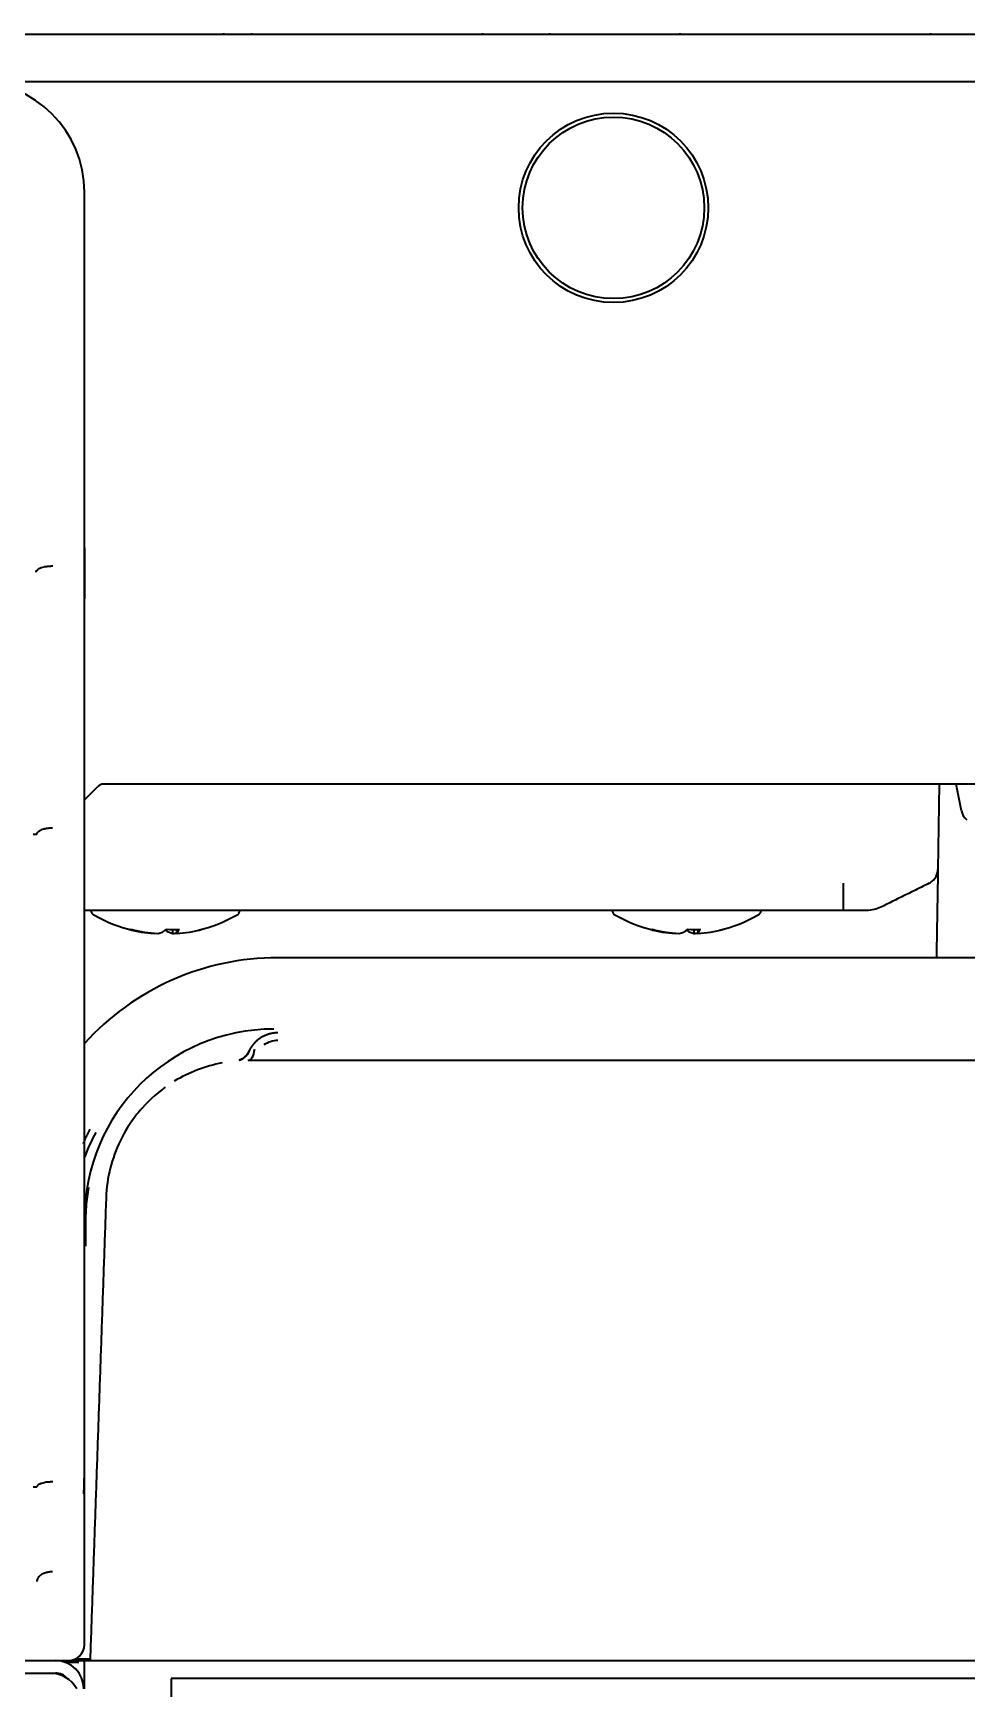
# Model space of a CAD drawing. Extents: x -760 to 4209, y 5795 to 10328.
# Drawn here: x 1907.3 to 1966.4, y 10156.6 to 10261.5 of the extents above; entities that cross this region are included whole.
import ezdxf

# ---------------------------------------------------------------- set-up
doc = ezdxf.new("R2010")
doc.units = 0
doc.header["$LTSCALE"] = 5
doc.layers.add('1', color=7, linetype='CONTINUOUS', true_color=0xffffff)
doc.layers.add('4', color=7, linetype='CONTINUOUS', true_color=0xffffff)

msp = doc.modelspace()

# ---------------------------------------------------------------- linework, layer by layer
at = {"layer": '1', "color": 7, "linetype": 'Continuous', "lineweight": 35}
for p, q in [((1860.45, 10261.42), (1907.38, 10261.42)), ((1914.64, 10261.42), (1921.96, 10261.42)), ((1919.36, 10261.49), (1919.36, 10261.42)), ((1921.14, 10261.49), (1921.14, 10261.42)), ((1925.99, 10261.42), (1959.29, 10261.42)), ((1935.75, 10261.49), (1935.75, 10261.42)), ((1940.02, 10261.42), (1940.02, 10261.49)), ((1948.28, 10261.42), (1948.28, 10261.49)), ((1963.32, 10261.42), (1970.64, 10261.42)), ((1964.14, 10261.42), (1964.14, 10261.49)), ((1903.56, 10258.42), (2032.23, 10258.42)), ((1910.55, 10228.88), (1910.55, 10251.42)), ((1907.43, 10227.42), (1907.55, 10227.42)), ((1907.43, 10227.42), (1907.43, 10227.42)), ((1910.55, 10211.77), (1910.55, 10225.66)), ((1910.7, 10213.07), (1911.41, 10213.78)), ((2047.64, 10213.92), (1911.76, 10213.92)), ((1964.68, 10213.92), (1964.59, 10208.52)), ((1966.08, 10212.24), (1965.75, 10213.92)), ((1907.54, 10210.74), (1907.31, 10210.74)), ((1910.55, 10173.31), (1910.55, 10208.55)), ((1958.59, 10205.92), (1910.56, 10205.92)), ((1914.97, 10204.48), (1914.97, 10204.46)), ((1916.14, 10204.72), (1916.14, 10204.46)), ((1916.39, 10204.72), (1916.39, 10204.46)), ((1947.97, 10204.48), (1947.97, 10204.46)), ((1949.14, 10204.72), (1949.14, 10204.46)), ((1949.39, 10204.72), (1949.39, 10204.46)), ((1907.31, 10169.42), (1907.55, 10169.42)), ((1910.55, 10167.25), (1910.55, 10168.98)), ((1910.55, 10159.42), (1910.55, 10162.92)), ((1853.03, 10158.42), (1908.72, 10158.42)), ((1908.72, 10158.42), (1909.56, 10158.42)), ((1909.31, 10158.32), (1910.21, 10158.32)), ((1910.55, 10158.42), (2649.55, 10158.42)), ((1910.55, 10156.62), (1910.55, 10158.42)), ((1853.03, 10157.62), (1908.35, 10157.62)), ((1853.03, 10157.62), (1908.72, 10157.62)), ((1910.45, 10157.13), (1910.55, 10157.13)), ((1916.05, 10157.29), (1916.05, 10157.08)), ((2643.55, 10157.29), (1916.05, 10157.29)), ((1916.05, 10157.08), (1916.05, 10153.54))]:
    msp.add_line(p, q, dxfattribs=at)
for radius in [6, 5.75]:
    msp.add_circle((1944.05, 10250.42), radius, dxfattribs=at)
for centre, radius, start, end in [((1911.76, 10213.42), 0.5, 90, 135), ((1910.35, 10213.42), 0.5, 294.4695, 315), ((1967.06, 10212.43), 1, 191, 230.5), ((1911.43, 10206.05), 0.5, 194.6023, 240.3206), ((1915.68, 10213.51), 9.08, 240.3206, 256.7388), ((1915.68, 10213.51), 9.08, 283.2612, 299.6794), ((1919.93, 10206.05), 0.5, 299.6794, 345.3977), ((1944.43, 10206.05), 0.5, 194.6023, 240.3206), ((1948.68, 10213.51), 9.08, 240.3206, 256.7388), ((1948.68, 10213.51), 9.08, 283.2612, 299.6794), ((1952.93, 10206.05), 0.5, 299.6794, 345.3977), ((1908.72, 10156.62), 1.8, 0.001, 90), ((1908.35, 10155.62), 2, 30.067, 90), ((1908.72, 10156.62), 1, 40.9654, 90)]:
    msp.add_arc(centre, radius, start, end, dxfattribs=at)
for centre, major_axis, ratio, start_param, end_param in [((1903.55, 10251.42), (-4.95, -4.95), 0.999695, 2.356347, 3.926839), ((1915.47, 10213.51), (0, -9.06), 0.947542, 6.033606, 6.225112), ((1913.43, 10213.51), (0, -8.79), 0.206731, 6.237649, 6.328721), ((1915.74, 10213.51), (0, 9.06), 0.995851, 2.892014, 3.083519), ((1915.05, 10213.51), (0, -9.06), 0.319632, 0.058074, 0.249579), ((1916.31, 10213.51), (0, 9.06), 0.319632, 2.921888, 3.083519), ((1916.16, 10213.51), (0, 8.79), 0.978398, 3.096057, 3.187129), ((1915.62, 10213.51), (0, -9.06), 0.995851, 0.058074, 0.085647), ((1916.34, 10213.51), (0, 9.06), 0.090997, 3.199666, 3.391172), ((1915.89, 10213.51), (0, 9.06), 0.947542, 3.199666, 3.391172), ((1946.43, 10213.51), (0, -8.79), 0.206731, 6.237649, 6.328721), ((1948.47, 10213.51), (0, -9.06), 0.947542, 6.033606, 6.225112), ((1948.74, 10213.51), (0, 9.06), 0.995851, 2.892014, 3.083519), ((1948.05, 10213.51), (0, -9.06), 0.319632, 0.058074, 0.249579), ((1949.31, 10213.51), (0, 9.06), 0.319632, 2.921888, 3.083519), ((1949.16, 10213.51), (0, 8.79), 0.978398, 3.096057, 3.187129), ((1948.62, 10213.51), (0, -9.06), 0.995851, 0.058074, 0.085647), ((1948.89, 10213.51), (0, 9.06), 0.947542, 3.199666, 3.391172), ((1949.34, 10213.51), (0, 9.06), 0.090997, 3.199666, 3.391172), ((1909.55, 10159.42), (0.707, -0.707), 0.999695, 5.497939, 7.068431)]:
    msp.add_ellipse(centre, major_axis=major_axis, ratio=ratio, start_param=start_param, end_param=end_param, dxfattribs=at)
for points, knots in [([(1907.38, 10261.42), (1907.54, 10261.42), (1907.71, 10261.42), (1908.05, 10261.42), (1908.22, 10261.42), (1908.47, 10261.42), (1908.56, 10261.42), (1908.73, 10261.42), (1908.81, 10261.42), (1909.06, 10261.42), (1909.23, 10261.42), (1909.72, 10261.42), (1910.04, 10261.42), (1910.68, 10261.42), (1911, 10261.42), (1911.46, 10261.42), (1911.62, 10261.42), (1911.81, 10261.42), (1911.85, 10261.42), (1911.92, 10261.42), (1912.04, 10261.42), (1912.15, 10261.42), (1912.52, 10261.42), (1912.81, 10261.42), (1913.23, 10261.42), (1913.36, 10261.42), (1913.63, 10261.42), (1913.76, 10261.42), (1914.02, 10261.42), (1914.15, 10261.42), (1914.4, 10261.42), (1914.52, 10261.42), (1914.64, 10261.42)], [0, 0, 0, 0, 0.0625, 0.0625, 0.125, 0.125, 0.15625, 0.15625, 0.1875, 0.1875, 0.25, 0.25, 0.375, 0.375, 0.5, 0.5, 0.5625, 0.5625, 0.578125, 0.578125, 0.59375, 0.625, 0.625, 0.75, 0.75, 0.8125, 0.8125, 0.875, 0.875, 0.9375, 0.9375, 1, 1, 1, 1]), ([(1921.96, 10261.42), (1922.03, 10261.42), (1922.09, 10261.42), (1922.23, 10261.42), (1922.3, 10261.42), (1922.41, 10261.42), (1922.45, 10261.42), (1922.52, 10261.42), (1922.56, 10261.42), (1922.68, 10261.42), (1922.75, 10261.42), (1922.91, 10261.42), (1922.99, 10261.42), (1923.14, 10261.42), (1923.23, 10261.42), (1923.47, 10261.42), (1923.64, 10261.42), (1923.9, 10261.42), (1923.99, 10261.42), (1924.12, 10261.42), (1924.16, 10261.42), (1924.25, 10261.42), (1924.3, 10261.42), (1924.43, 10261.42), (1924.52, 10261.42), (1924.7, 10261.42), (1924.79, 10261.42), (1924.97, 10261.42), (1925.07, 10261.42), (1925.25, 10261.42), (1925.34, 10261.42), (1925.53, 10261.42), (1925.62, 10261.42), (1925.81, 10261.42), (1925.9, 10261.42), (1925.99, 10261.42)], [0, 0, 0, 0, 0.0625, 0.0625, 0.125, 0.125, 0.15625, 0.15625, 0.1875, 0.1875, 0.25, 0.25, 0.3125, 0.3125, 0.375, 0.375, 0.5, 0.5, 0.5625, 0.5625, 0.59375, 0.59375, 0.625, 0.625, 0.6875, 0.6875, 0.75, 0.75, 0.8125, 0.8125, 0.875, 0.875, 0.9375, 0.9375, 1, 1, 1, 1]), ([(1959.29, 10261.42), (1959.38, 10261.42), (1959.48, 10261.42), (1959.66, 10261.42), (1959.76, 10261.42), (1959.9, 10261.42), (1959.94, 10261.42), (1960.04, 10261.42), (1960.08, 10261.42), (1960.22, 10261.42), (1960.31, 10261.42), (1960.5, 10261.42), (1960.59, 10261.42), (1960.77, 10261.42), (1960.86, 10261.42), (1961.12, 10261.42), (1961.3, 10261.42), (1961.56, 10261.42), (1961.64, 10261.42), (1961.77, 10261.42), (1961.81, 10261.42), (1961.9, 10261.42), (1961.94, 10261.42), (1962.14, 10261.42), (1962.3, 10261.42), (1962.54, 10261.42), (1962.61, 10261.42), (1962.76, 10261.42), (1962.83, 10261.42), (1962.98, 10261.42), (1963.05, 10261.42), (1963.19, 10261.42), (1963.26, 10261.42), (1963.32, 10261.42)], [0, 0, 0, 0, 0.0625, 0.0625, 0.125, 0.125, 0.15625, 0.15625, 0.1875, 0.1875, 0.25, 0.25, 0.3125, 0.3125, 0.375, 0.375, 0.5, 0.5, 0.5625, 0.5625, 0.59375, 0.59375, 0.625, 0.625, 0.75, 0.75, 0.8125, 0.8125, 0.875, 0.875, 0.9375, 0.9375, 1, 1, 1, 1]), ([(1910.55, 10228.88), (1910.55, 10228.87), (1910.55, 10228.86), (1910.55, 10228.84), (1910.55, 10228.81), (1910.55, 10228.75), (1910.55, 10228.63), (1910.55, 10228.38), (1910.55, 10228.03), (1910.55, 10227.75), (1910.55, 10227.54), (1910.55, 10227.47), (1910.55, 10227.34), (1910.55, 10227.27), (1910.55, 10227.07), (1910.55, 10226.93), (1910.55, 10226.74), (1910.55, 10226.67), (1910.55, 10226.54), (1910.55, 10226.47), (1910.55, 10226.28), (1910.55, 10226.16), (1910.55, 10225.97), (1910.55, 10225.88), (1910.55, 10225.77), (1910.55, 10225.72), (1910.55, 10225.69), (1910.55, 10225.68), (1910.55, 10225.67), (1910.55, 10225.66)], [0, 0, 0, 0, 0.007812, 0.007812, 0.015625, 0.03125, 0.0625, 0.125, 0.25, 0.375, 0.375, 0.4375, 0.4375, 0.5, 0.5, 0.625, 0.625, 0.6875, 0.6875, 0.75, 0.75, 0.875, 0.875, 0.9375, 0.96875, 0.984375, 0.992187, 0.992187, 1, 1, 1, 1]), ([(1907.55, 10227.42), (1907.55, 10227.44), (1907.56, 10227.46), (1907.58, 10227.49), (1907.59, 10227.5), (1907.61, 10227.52), (1907.62, 10227.53), (1907.65, 10227.56), (1907.69, 10227.58), (1907.73, 10227.6), (1907.74, 10227.61), (1907.76, 10227.61), (1907.77, 10227.62), (1907.8, 10227.63), (1907.82, 10227.64), (1907.89, 10227.66), (1907.94, 10227.67), (1908.01, 10227.69), (1908.02, 10227.69), (1908.05, 10227.7), (1908.1, 10227.7), (1908.17, 10227.71), (1908.23, 10227.72), (1908.28, 10227.73), (1908.29, 10227.73), (1908.32, 10227.73), (1908.34, 10227.73), (1908.39, 10227.73), (1908.42, 10227.73), (1908.46, 10227.74), (1908.47, 10227.74), (1908.48, 10227.74), (1908.49, 10227.74), (1908.49, 10227.74), (1908.51, 10227.74), (1908.53, 10227.74), (1908.55, 10227.74)], [0, 0, 0, 0, 0.125, 0.125, 0.1875, 0.1875, 0.25, 0.25, 0.375, 0.375, 0.40625, 0.40625, 0.4375, 0.4375, 0.5, 0.5, 0.625, 0.625, 0.65625, 0.65625, 0.6875, 0.75, 0.8125, 0.8125, 0.84375, 0.84375, 0.875, 0.875, 0.9375, 0.9375, 0.953125, 0.953125, 0.960937, 0.960937, 0.96875, 1, 1, 1, 1]), ([(1907.54, 10210.74), (1907.54, 10210.77), (1907.55, 10210.79), (1907.57, 10210.83), (1907.58, 10210.85), (1907.6, 10210.87), (1907.61, 10210.89), (1907.65, 10210.92), (1907.68, 10210.95), (1907.72, 10210.98), (1907.73, 10210.98), (1907.75, 10210.99), (1907.76, 10211), (1907.79, 10211.01), (1907.82, 10211.03), (1907.88, 10211.05), (1907.93, 10211.07), (1908, 10211.09), (1908.02, 10211.09), (1908.04, 10211.1), (1908.09, 10211.11), (1908.16, 10211.13), (1908.22, 10211.14), (1908.27, 10211.14), (1908.28, 10211.14), (1908.32, 10211.15), (1908.33, 10211.15), (1908.38, 10211.15), (1908.41, 10211.15), (1908.45, 10211.16), (1908.45, 10211.16), (1908.46, 10211.16), (1908.46, 10211.16), (1908.48, 10211.16), (1908.5, 10211.16), (1908.53, 10211.16), (1908.54, 10211.16)], [0, 0, 0, 0, 0.125, 0.125, 0.1875, 0.1875, 0.25, 0.25, 0.375, 0.375, 0.40625, 0.40625, 0.4375, 0.4375, 0.5, 0.5, 0.625, 0.625, 0.65625, 0.65625, 0.6875, 0.75, 0.8125, 0.8125, 0.84375, 0.84375, 0.875, 0.875, 0.9375, 0.9375, 0.945312, 0.945312, 0.953125, 0.953125, 0.96875, 1, 1, 1, 1]), ([(1964.04, 10207.64), (1964.12, 10207.68), (1964.19, 10207.74), (1964.33, 10207.86), (1964.39, 10207.93), (1964.49, 10208.08), (1964.52, 10208.17), (1964.58, 10208.34), (1964.59, 10208.43), (1964.59, 10208.52)], [0, 0, 0, 0, 0.25, 0.25, 0.5, 0.5, 0.75, 0.75, 1, 1, 1, 1]), ([(1964.59, 10208.52), (1964.59, 10208.52), (1964.59, 10208.52), (1964.59, 10208.5), (1964.59, 10208.49), (1964.59, 10208.47), (1964.59, 10208.45), (1964.59, 10208.41), (1964.59, 10208.39), (1964.59, 10208.31), (1964.59, 10208.24), (1964.59, 10208.14), (1964.59, 10208.11), (1964.58, 10208.07), (1964.58, 10208.05), (1964.58, 10207.98), (1964.58, 10207.93), (1964.58, 10207.77), (1964.58, 10207.53), (1964.57, 10207.25), (1964.57, 10207.01), (1964.57, 10206.93), (1964.56, 10206.83), (1964.56, 10206.81), (1964.56, 10206.77), (1964.56, 10206.7), (1964.56, 10206.64), (1964.56, 10206.42), (1964.55, 10206.23), (1964.55, 10205.84), (1964.54, 10205.63), (1964.54, 10205.2), (1964.53, 10204.98), (1964.53, 10204.69), (1964.53, 10204.63), (1964.52, 10204.51), (1964.52, 10204.45), (1964.52, 10204.27), (1964.52, 10204.15), (1964.51, 10203.78), (1964.51, 10203.53), (1964.5, 10203.18), (1964.5, 10203.07), (1964.5, 10202.97)], [0, 0, 0, 0, 0.039629, 0.039629, 0.079997, 0.079997, 0.120364, 0.120364, 0.160732, 0.160732, 0.241468, 0.241468, 0.261652, 0.261652, 0.281836, 0.281836, 0.322204, 0.322204, 0.402939, 0.483675, 0.483675, 0.524043, 0.524043, 0.534135, 0.534135, 0.544227, 0.564411, 0.564411, 0.645146, 0.645146, 0.725882, 0.725882, 0.806618, 0.806618, 0.826802, 0.826802, 0.846986, 0.846986, 0.887354, 0.887354, 0.968089, 0.968089, 1, 1, 1, 1]), ([(1958.6, 10206.13), (1958.6, 10206.06), (1958.59, 10206.01), (1958.59, 10205.94), (1958.59, 10205.92), (1958.59, 10205.92)], [0, 0, 0, 0, 0.5, 0.5, 1, 1, 1, 1]), ([(1960.09, 10205.92), (1960.09, 10205.92), (1960.09, 10205.92), (1960.08, 10205.92), (1960.08, 10205.92), (1960.07, 10205.92), (1960.07, 10205.92), (1960.05, 10205.92), (1960.05, 10205.92), (1960.04, 10205.92), (1960.02, 10205.92), (1960.01, 10205.92), (1959.99, 10205.92), (1959.98, 10205.92), (1959.95, 10205.92), (1959.93, 10205.92), (1959.88, 10205.92), (1959.86, 10205.92), (1959.8, 10205.92), (1959.77, 10205.92), (1959.73, 10205.92), (1959.71, 10205.92), (1959.68, 10205.92), (1959.66, 10205.92), (1959.61, 10205.92), (1959.57, 10205.92), (1959.5, 10205.92), (1959.46, 10205.92), (1959.38, 10205.92), (1959.34, 10205.92), (1959.27, 10205.92), (1959.25, 10205.92), (1959.2, 10205.92), (1959.18, 10205.92), (1959.11, 10205.92), (1959.07, 10205.92), (1958.97, 10205.92), (1958.93, 10205.92), (1958.86, 10205.92), (1958.83, 10205.92), (1958.78, 10205.92), (1958.76, 10205.92), (1958.71, 10205.92), (1958.68, 10205.92), (1958.64, 10205.92), (1958.61, 10205.92), (1958.59, 10205.92)], [0, 0, 0, 0, 0.0625, 0.0625, 0.09375, 0.09375, 0.125, 0.125, 0.15625, 0.15625, 0.1875, 0.21875, 0.21875, 0.25, 0.25, 0.3125, 0.3125, 0.375, 0.375, 0.4375, 0.4375, 0.46875, 0.46875, 0.5, 0.5, 0.5625, 0.5625, 0.625, 0.625, 0.6875, 0.6875, 0.71875, 0.71875, 0.75, 0.75, 0.8125, 0.8125, 0.875, 0.875, 0.90625, 0.90625, 0.9375, 0.9375, 0.96875, 0.96875, 1, 1, 1, 1]), ([(1960.98, 10206.13), (1960.84, 10206.06), (1960.7, 10206.01), (1960.4, 10205.94), (1960.25, 10205.92), (1960.09, 10205.92)], [0, 0, 0, 0, 0.5, 0.5, 1, 1, 1, 1]), ([(1910.55, 10168.98), (1910.55, 10169.42), (1910.55, 10170.05), (1910.55, 10171.57), (1910.55, 10172.43), (1910.55, 10173.31)], [0, 0, 0, 0, 0.5, 0.5, 1, 1, 1, 1]), ([(1908.55, 10169.73), (1908.53, 10169.73), (1908.52, 10169.73), (1908.48, 10169.73), (1908.47, 10169.73), (1908.42, 10169.73), (1908.39, 10169.73), (1908.34, 10169.72), (1908.32, 10169.72), (1908.29, 10169.72), (1908.27, 10169.72), (1908.23, 10169.71), (1908.17, 10169.71), (1908.09, 10169.7), (1908.05, 10169.69), (1908.02, 10169.68), (1908.01, 10169.68), (1907.94, 10169.67), (1907.89, 10169.65), (1907.82, 10169.63), (1907.8, 10169.63), (1907.77, 10169.61), (1907.76, 10169.61), (1907.74, 10169.6), (1907.73, 10169.6), (1907.68, 10169.58), (1907.65, 10169.56), (1907.61, 10169.53), (1907.6, 10169.52), (1907.58, 10169.5), (1907.58, 10169.49), (1907.56, 10169.46), (1907.55, 10169.44), (1907.55, 10169.42)], [0, 0, 0, 0, 0.03125, 0.03125, 0.0625, 0.0625, 0.125, 0.125, 0.15625, 0.15625, 0.1875, 0.1875, 0.25, 0.3125, 0.34375, 0.34375, 0.375, 0.375, 0.5, 0.5, 0.5625, 0.5625, 0.59375, 0.59375, 0.625, 0.625, 0.75, 0.75, 0.8125, 0.8125, 0.875, 0.875, 1, 1, 1, 1]), ([(1910.54, 10170.66), (1910.54, 10170.51), (1910.53, 10170.37), (1910.53, 10170.18), (1910.53, 10170.15), (1910.53, 10170.08), (1910.53, 10169.97), (1910.52, 10169.86), (1910.52, 10169.65), (1910.52, 10169.52), (1910.51, 10169.31), (1910.51, 10169.21), (1910.5, 10169.11), (1910.5, 10169.05), (1910.5, 10169.01), (1910.5, 10168.98)], [0, 0, 0, 0, 0.25, 0.25, 0.3125, 0.3125, 0.375, 0.5, 0.5, 0.75, 0.75, 0.875, 0.9375, 0.9375, 1, 1, 1, 1]), ([(1910.55, 10162.92), (1910.55, 10163.79), (1910.55, 10164.66), (1910.55, 10166.18), (1910.55, 10166.81), (1910.55, 10167.25)], [0, 0, 0, 0, 0.5, 0.5, 1, 1, 1, 1]), ([(1908.54, 10164.04), (1908.53, 10164.04), (1908.5, 10164.04), (1908.48, 10164.04), (1908.46, 10164.03), (1908.45, 10164.03), (1908.41, 10164.03), (1908.38, 10164.03), (1908.33, 10164.02), (1908.32, 10164.02), (1908.28, 10164.02), (1908.27, 10164.01), (1908.22, 10164), (1908.16, 10163.99), (1908.09, 10163.97), (1908.05, 10163.95), (1908.02, 10163.94), (1908, 10163.94), (1907.94, 10163.91), (1907.89, 10163.89), (1907.82, 10163.84), (1907.79, 10163.83), (1907.76, 10163.8), (1907.75, 10163.8), (1907.73, 10163.78), (1907.72, 10163.77), (1907.68, 10163.73), (1907.65, 10163.7), (1907.61, 10163.64), (1907.6, 10163.62), (1907.58, 10163.58), (1907.57, 10163.56), (1907.55, 10163.5), (1907.54, 10163.46), (1907.54, 10163.42)], [0, 0, 0, 0, 0.03125, 0.046875, 0.046875, 0.0625, 0.0625, 0.125, 0.125, 0.15625, 0.15625, 0.1875, 0.1875, 0.25, 0.3125, 0.34375, 0.34375, 0.375, 0.375, 0.5, 0.5, 0.5625, 0.5625, 0.59375, 0.59375, 0.625, 0.625, 0.75, 0.75, 0.8125, 0.8125, 0.875, 0.875, 1, 1, 1, 1])]:
    msp.add_open_spline(points, degree=3, knots=knots, dxfattribs=at)
for points, degree in [([(1910.55, 10225.66), (1910.55, 10226.56), (1910.55, 10227.71), (1910.55, 10228.88)], 3), ([(1907.55, 10227.42), (1907.55, 10227.42), (1907.55, 10227.42)], 2), ([(1910.55, 10208.55), (1910.55, 10209.72), (1910.55, 10210.87), (1910.55, 10211.77)], 3), ([(1907.54, 10210.74), (1907.54, 10210.74), (1907.54, 10210.74)], 2), ([(1958.6, 10207.64), (1958.6, 10206.13)], 1), ([(1964.04, 10207.64), (1960.98, 10206.13)], 1), ([(1907.55, 10169.42), (1907.55, 10169.42), (1907.55, 10169.42), (1907.55, 10169.42)], 3), ([(1907.54, 10163.42), (1907.54, 10163.42), (1907.54, 10163.42), (1907.54, 10163.42)], 3)]:
    msp.add_open_spline(points, degree=degree, dxfattribs=at)
at = {"layer": '4', "color": 7, "linetype": 'Continuous', "lineweight": 35}
for p, q in [((2245.9, 10202.93), (1922.8, 10202.93)), ((2639.18, 10196.42), (1920.93, 10196.42)), ((2639.18, 10196.42), (1920.93, 10196.42)), ((1914.01, 10193.18), (1914.01, 10193.18)), ((1909.56, 10158.42), (1910.55, 10158.42)), ((1910.92, 10158.51), (1909.97, 10158.51))]:
    msp.add_line(p, q, dxfattribs=at)
for centre, radius, start, end in [((1922.8, 10186.42), 16.51, 90, 137.9028), ((1922.55, 10186.42), 11.99, 90, 180), ((1920.04, 10197.38, 0), 1, 288.706, 336.181), ((1920.04, 10197.38, 0), 1, 289.4951, 336.181)]:
    msp.add_arc(centre, radius, start, end, dxfattribs=at)
for centre, major_axis, ratio, start_param, end_param in [((1920.04, 10197.38), (-0.39, -0.921), 0.999999, 1.171417, 1.556302), ((1920.04, 10197.38), (-0.39, -0.921), 0.999999, 1.171438, 1.556313), ((1920.93, 10197.42), (0, -1), 0.423885, 6.283177, 7.567267), ((1920.93, 10197.42), (0, -1), 0.423885, 6.283177, 7.567267), ((1922.79, 10196.18), (-1.5, 0), 0.999848, 4.712361, 5.328671), ((1922.79, 10196.18), (-1.5, 0), 0.999848, 4.712361, 5.328671), ((1920.93, 10187.42), (-3.07, -8.46), 0.999999, 3.674613, 4.038045), ((1920.93, 10187.42), (-3.07, -8.46), 0.999999, 4.113196, 4.365688), ((1924.77, 10191.97), (14.07, 7.6), 0.593937, 2.412522, 2.552971), ((1910.71, 10184.67), (0, -5), 0.017452, 4.354641, 4.712313)]:
    msp.add_ellipse(centre, major_axis=major_axis, ratio=ratio, start_param=start_param, end_param=end_param, dxfattribs=at)
msp.add_rational_spline([(1922.79, 10198.17), (1922.72, 10198.17), (1922.37, 10198.15), (1921.79, 10197.96), (1921.25, 10197.5), (1921.03, 10197.14), (1920.96, 10196.98)], [0.999999262717, 0.999999262717, 0.999999262571, 0.999999261087, 0.999999257441, 0.999999254581, 0.99999925331], degree=3, knots=[0, 0, 0, 0, 0.092093, 0.454546, 0.771811, 1, 1, 1, 1], dxfattribs=at)
msp.add_rational_spline([(1922.79, 10198.17), (1922.72, 10198.17), (1922.37, 10198.15), (1921.79, 10197.96), (1921.25, 10197.5), (1921.03, 10197.14), (1920.96, 10196.98)], [0.999999262717, 0.999999262717, 0.999999262571, 0.999999261087, 0.999999257441, 0.999999254581, 0.99999925331], degree=3, knots=[0, 0, 0, 0, 0.092093, 0.454546, 0.771811, 1, 1, 1, 1], dxfattribs=at)
for points, knots in [([(1920.98, 10196.99), (1920.95, 10196.92), (1920.88, 10196.8), (1920.73, 10196.64), (1920.55, 10196.51), (1920.43, 10196.46), (1920.36, 10196.43)], [0, 0, 0, 0, 0.241943, 0.490869, 0.744323, 1, 1, 1, 1]), ([(1920.98, 10196.99), (1920.95, 10196.92), (1920.88, 10196.8), (1920.73, 10196.64), (1920.55, 10196.51), (1920.43, 10196.46), (1920.36, 10196.43)], [0, 0, 0, 0, 0.241943, 0.490869, 0.744323, 1, 1, 1, 1]), ([(1914.09, 10193.27), (1913.99, 10193.16), (1913.51, 10192.57), (1912.44, 10190.84), (1911.97, 10188.98), (1911.93, 10187.74)], [0, 0, 0, 0, 0.071863, 0.381193, 1, 1, 1, 1]), ([(1914.09, 10193.27), (1913.99, 10193.16), (1913.51, 10192.57), (1912.44, 10190.84), (1911.97, 10188.98), (1911.93, 10187.74)], [0, 0, 0, 0, 0.071863, 0.381193, 1, 1, 1, 1]), ([(1910.49, 10191.17), (1910.5, 10191.18), (1910.51, 10191.22), (1910.54, 10191.27), (1910.56, 10191.32), (1910.58, 10191.37), (1910.61, 10191.43), (1910.63, 10191.48), (1910.65, 10191.53), (1910.68, 10191.58), (1910.7, 10191.64), (1910.73, 10191.69), (1910.75, 10191.74), (1910.78, 10191.8), (1910.8, 10191.85), (1910.83, 10191.9), (1910.86, 10191.95), (1910.88, 10192.01), (1910.9, 10192.04), (1910.91, 10192.06)], [0, 0, 0, 0, 0.055833, 0.113513, 0.171368, 0.229399, 0.287607, 0.345991, 0.404552, 0.463291, 0.522207, 0.581302, 0.640576, 0.70003, 0.759663, 0.819476, 0.879469, 0.939644, 1, 1, 1, 1]), ([(1910.81, 10188.37), (1910.78, 10188.18), (1910.75, 10187.99), (1910.69, 10187.57), (1910.67, 10187.36), (1910.65, 10186.99), (1910.64, 10186.85), (1910.63, 10186.61), (1910.63, 10186.52), (1910.63, 10186.42)], [0, 0, 0, 0, 0.338462, 0.338462, 0.666667, 0.666667, 0.871795, 0.871795, 1, 1, 1, 1])]:
    msp.add_open_spline(points, degree=3, knots=knots, dxfattribs=at)
for points, degree in [([(1920.96, 10196.98), (1920.96, 10196.98)], 1), ([(1920.96, 10196.98), (1920.96, 10196.98)], 1), ([(1911.93, 10187.74), (1911.59, 10177.96), (1911.25, 10168.19), (1910.91, 10158.42)], 3), ([(1911.93, 10187.74), (1911.59, 10177.96), (1911.25, 10168.19), (1910.91, 10158.42)], 3)]:
    msp.add_open_spline(points, degree=degree, dxfattribs=at)

doc.saveas('drawing.dxf')
